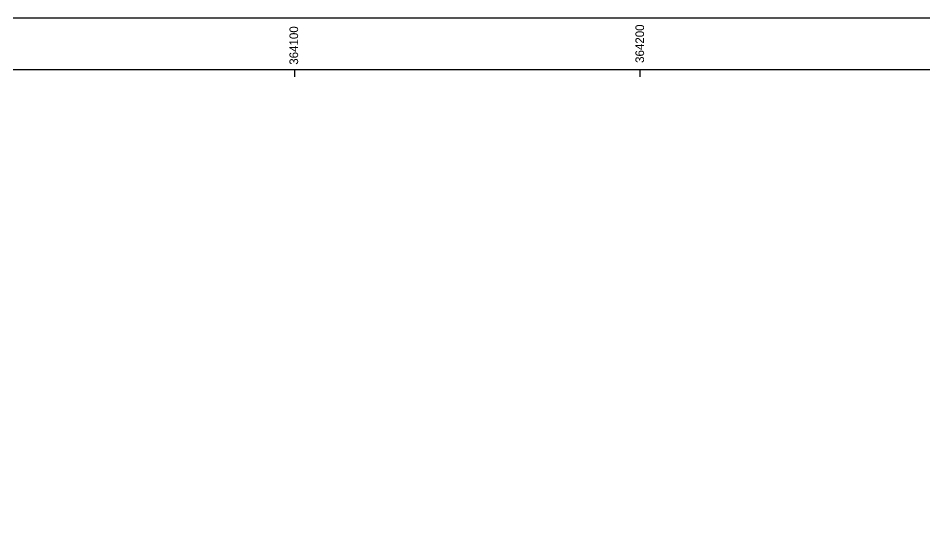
# Model space of a CAD drawing. Header units: metres. Extents: x 64 to 796628, y 142 to 671743.
# Drawn here: x 364020 to 364282.5, y 376467.2 to 376615 of the extents above; entities that cross this region are included whole.
import ezdxf

# ---------------------------------------------------------------- set-up
doc = ezdxf.new("R2010")
doc.units = ezdxf.units.M
doc.header["$LTSCALE"] = 2
doc.layers.add('Batiment', color=1, linetype='Continuous')

msp = doc.modelspace()

# ---------------------------------------------------------------- linework, layer by layer
at = {"layer": 'Batiment', "color": 0}
for p, q in [((364715, 376615), (363655, 376615)), ((364100, 376600), (364100, 376598)), ((364200, 376600), (364200, 376598))]:
    msp.add_line(p, q, dxfattribs=at)
msp.add_lwpolyline([(363900, 375600), (364700, 375600), (364700, 376600), (363900, 376600)], close=True, dxfattribs=at)

# ---------------------------------------------------------------- texts
at = {"layer": 'Batiment', "color": 0, "char_height": 2.5, "attachment_point": 5, "rotation": 90}
for s, insert in [('364100', (364099.8, 376607.06)), ('364200', (364199.95, 376607.59))]:
    msp.add_mtext(s, dxfattribs=dict(at, insert=insert))

doc.saveas('drawing.dxf')
